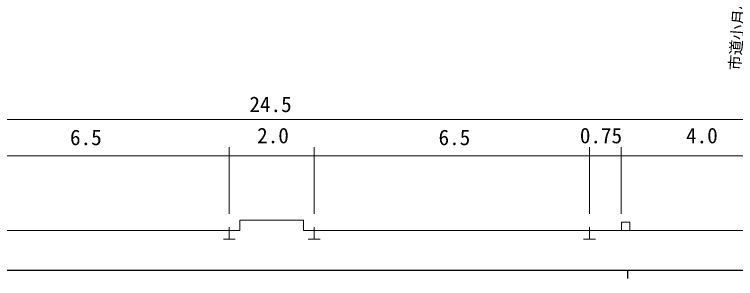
# Model space of a CAD drawing. Units: millimetres on the paper, enlarged 1000 times, with parts at other scales. Extents: x 40000 to 679997, y 20000 to 379998.
# Drawn here: x 95666 to 180742, y 203999 to 235203 of the extents above; entities that cross this region are included whole.
import ezdxf
from ezdxf.enums import TextEntityAlignment as Align

# ---------------------------------------------------------------- set-up
doc = ezdxf.new("R2010")
doc.units = ezdxf.units.MM
doc.header["$LTSCALE"] = 999.995
doc.layers.add('M-BGD', color=7, linetype='Continuous', lineweight=13)
doc.layers.add('M-TTL-BAND', color=7, linetype='Continuous', lineweight=25)
doc.styles.add('ＭＳ ゴシック', font='')
doc.styles.get('ＭＳ ゴシック').set_extended_font_data('MS Gothic')

msp = doc.modelspace()

# ---------------------------------------------------------------- linework, layer by layer
at = {"layer": 'M-BGD'}
for p, q in [((64626.5, 222782.8), (187156.6, 222782.8)), ((121018.7, 211667.3), (121018.7, 219505.6)), ((131018.7, 211667.3), (131018.7, 219505.6)), ((163518.5, 211667.3), (163518.5, 219505.6)), ((167262.4, 211667.3), (167262.4, 219505.6)), ((187156.6, 218505.6), (64626.5, 218505.6)), ((122268.7, 209667.3), (122268.7, 210917.3)), ((122268.7, 210917.3), (129768.7, 210917.3)), ((129768.7, 209667.3), (129768.7, 210917.3)), ((168268.5, 210667.3), (167268.5, 210667.3)), ((167268.5, 209667.3), (167268.5, 210667.3)), ((168268.5, 209667.3), (168268.5, 210667.3)), ((88518.9, 209667.3), (122268.7, 209667.3)), ((121018.7, 208667.3), (121018.7, 210067.3)), ((129768.7, 209667.3), (131018.7, 209667.3)), ((131018.7, 208667.3), (131018.7, 210067.3)), ((131018.7, 209667.3), (163518.5, 209667.3)), ((163518.5, 208667.3), (163518.5, 210067.3)), ((163518.5, 209667.3), (167268.5, 209667.3)), ((167268.5, 209667.3), (187268.4, 209667.3)), ((120318.7, 208667.3), (121718.7, 208667.3)), ((130318.7, 208667.3), (131718.7, 208667.3)), ((162818.5, 208667.3), (164218.5, 208667.3))]:
    msp.add_line(p, q, dxfattribs=at)
at = {"layer": 'M-TTL-BAND'}
for p, q in [((39999.8, 204999), (578997.2, 204999)), ((167999.2, 204999), (167999.2, 203999))]:
    msp.add_line(p, q, dxfattribs=at)

# ---------------------------------------------------------------- texts
at = {"layer": 'M-BGD', "style": 'ＭＳ ゴシック'}
msp.add_text('市道小月小月町41号線', height=1320, rotation=85.964, dxfattribs=at).set_placement((180590.6, 237629.7), align=Align.TOP_CENTER)
for s, p in [('24.5', (125878.3, 223118.3)), ('2.0', (126169.9, 219428.2)), ('0.75', (164865.3, 219428.2)), ('4.0', (176766.3, 219428.2))]:
    msp.add_text(s, height=1833, dxfattribs=at).set_placement(p, align=Align.BOTTOM_CENTER)
for p in [(104094.6, 220678.2), (147573, 220678.2)]:
    msp.add_text('6.5', height=1833, dxfattribs=at).set_placement(p, align=Align.MIDDLE_CENTER)

doc.saveas('drawing.dxf')
